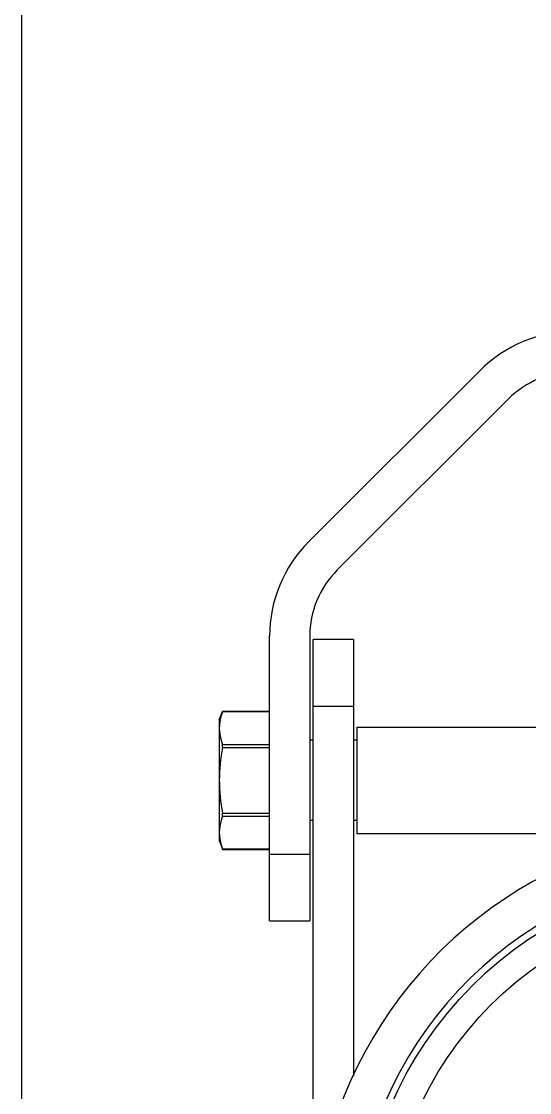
# Model space of a CAD drawing. Extents: x 69728788 to 150676229, y 20333219 to 43663798.
# Drawn here: x 75255545 to 75256180, y 20696239 to 20697576 of the extents above; entities that cross this region are included whole.
import ezdxf

# ---------------------------------------------------------------- set-up
doc = ezdxf.new("R2010")
doc.units = 0
doc.header["$LTSCALE"] = 1000
doc.header["$MEASUREMENT"] = 0
doc.layers.get('0').update_dxf_attribs({"linetype": 'CONTINUOUS'})

# ---------------------------------------------------------------- blocks, each defined once
blk = doc.blocks.new('gfhhrryyfd')
at = {"linetype": 'Continuous'}
for p, q in [((3686958.8, -1753251.7), (3687172, -1753038.4)), ((3687207.5, -1753073.9), (3686994.2, -1753287.2)), ((3686909.8, -1753725.4), (3686909.8, -1753370)), ((3686960, -1753370), (3686960, -1753725.4)), ((3686964.1, -1754143.6), (3686964.1, -1753374.1)), ((3687014.3, -1753374.1), (3686964.1, -1753374.1)), ((3687014.3, -1753374.1), (3687014.3, -1753919.2)), ((3687014.3, -1753457.8), (3686964.1, -1753457.8)), ((3686847, -1753474.5), (3686850.8, -1753464.1)), ((3686850.9, -1753464.1), (3686851.1, -1753463.5)), ((3686850.9, -1753464.1), (3686909.8, -1753464.1)), ((3686851, -1753463.5), (3686909.8, -1753463.5)), ((3686847, -1753474.5), (3686847, -1753625)), ((3687018.5, -1753483.3), (3687018.5, -1753616.3)), ((3687018.5, -1753483.3), (3687294.5, -1753483.3)), ((3686964.1, -1753499.6), (3686960, -1753499.6)), ((3686964.1, -1753499.6), (3686960, -1753499.6)), ((3687018.5, -1753499.6), (3687014.3, -1753499.6)), ((3687018.5, -1753499.6), (3687014.3, -1753499.6)), ((3686850.9, -1753505.1), (3686909.8, -1753505.1)), ((3686850.9, -1753508.7), (3686909.8, -1753508.7)), ((3686850.9, -1753590.8), (3686909.8, -1753590.8)), ((3686850.9, -1753594.4), (3686909.8, -1753594.4)), ((3686964.1, -1753600), (3686960, -1753600)), ((3686964.1, -1753600), (3686960, -1753600)), ((3687018.5, -1753600), (3687014.3, -1753600)), ((3687018.5, -1753600), (3687014.3, -1753600)), ((3687018.5, -1753616.3), (3687345.2, -1753616.3)), ((3686847, -1753625), (3686850.8, -1753635.5)), ((3686850.9, -1753635.5), (3686909.8, -1753635.5)), ((3686851.1, -1753636), (3686850.9, -1753635.5)), ((3686851, -1753636), (3686909.8, -1753636)), ((3686909.8, -1753641.8), (3686960, -1753641.8)), ((3686909.8, -1753725.4), (3686960, -1753725.4))]:
    blk.add_line(p, q, dxfattribs=at)
for radius in [476.7, 443.3]:
    blk.add_circle((3687499.4, -1754143.6), radius, dxfattribs=at)
for centre, radius, start, end in [((3687290.3, -1753156.7), 167.3, 90, 135), ((3687290.3, -1753156.7), 117.1, 90, 135), ((3687077, -1753370), 167.3, 135, 180), ((3687077, -1753370), 117.1, 135, 180), ((3687499.4, -1754143.6), 535.3, 110.3175, 249.6825), ((3687499.4, -1754143.6), 485.1, 109, 71)]:
    blk.add_arc(centre, radius, start, end, dxfattribs=at)
for points in [[(3686850.9, -1753464.1), (3686849.6, -1753467.5), (3686848.6, -1753471.1), (3686848, -1753474.7)], [(3686848, -1753474.7), (3686847.4, -1753477.9), (3686847, -1753481.3), (3686847, -1753484.6)], [(3686850.9, -1753508.7), (3686848.5, -1753522.3), (3686847, -1753536), (3686847, -1753549.8)], [(3686847, -1753549.8), (3686847, -1753563.5), (3686848.5, -1753577.3), (3686850.9, -1753590.8)], [(3686847, -1753615), (3686847, -1753618.3), (3686847.4, -1753621.6), (3686848, -1753624.9)], [(3686848, -1753624.9), (3686848.6, -1753628.5), (3686849.6, -1753632), (3686850.9, -1753635.5)]]:
    blk.add_open_spline(points, degree=3, dxfattribs=at)
for points, knots in [([(3686847, -1753484.6), (3686847, -1753489.8), (3686848.2, -1753496.8), (3686850.3, -1753503.4), (3686850.9, -1753505.1)], [0, 0, 0, 0, 0.744761, 1, 1, 1, 1]), ([(3686850.9, -1753508.7), (3686850.9, -1753508.4), (3686851.1, -1753507.2), (3686851.1, -1753505.9), (3686850.9, -1753505.1)], [0, 0, 0, 0, 0.299097, 1, 1, 1, 1]), ([(3686850.9, -1753594.4), (3686850.9, -1753594.2), (3686851.2, -1753593), (3686851, -1753591.8), (3686850.9, -1753590.8)], [0, 0, 0, 0, 0.185973, 1, 1, 1, 1]), ([(3686850.9, -1753594.4), (3686850.3, -1753596.1), (3686848.2, -1753602.8), (3686847, -1753609.8), (3686847, -1753615)], [0, 0, 0, 0, 0.25524, 1, 1, 1, 1])]:
    blk.add_open_spline(points, degree=3, knots=knots, dxfattribs=at)

msp = doc.modelspace()

# ---------------------------------------------------------------- linework, layer by layer
at = {"color": 0}
msp.add_line((75255545.5, 20721147.7), (75255545.5, 20686351.1), dxfattribs=at)

# ---------------------------------------------------------------- block references
at = {"lineweight": -3, "xscale": 0.9999959468841553, "yscale": 0.9999959506094456, "zscale": 0.9999959495959999}
msp.add_blockref('gfhhrryyfd', (71568960.3, 22450171.1), dxfattribs=at)

doc.saveas('drawing.dxf')
